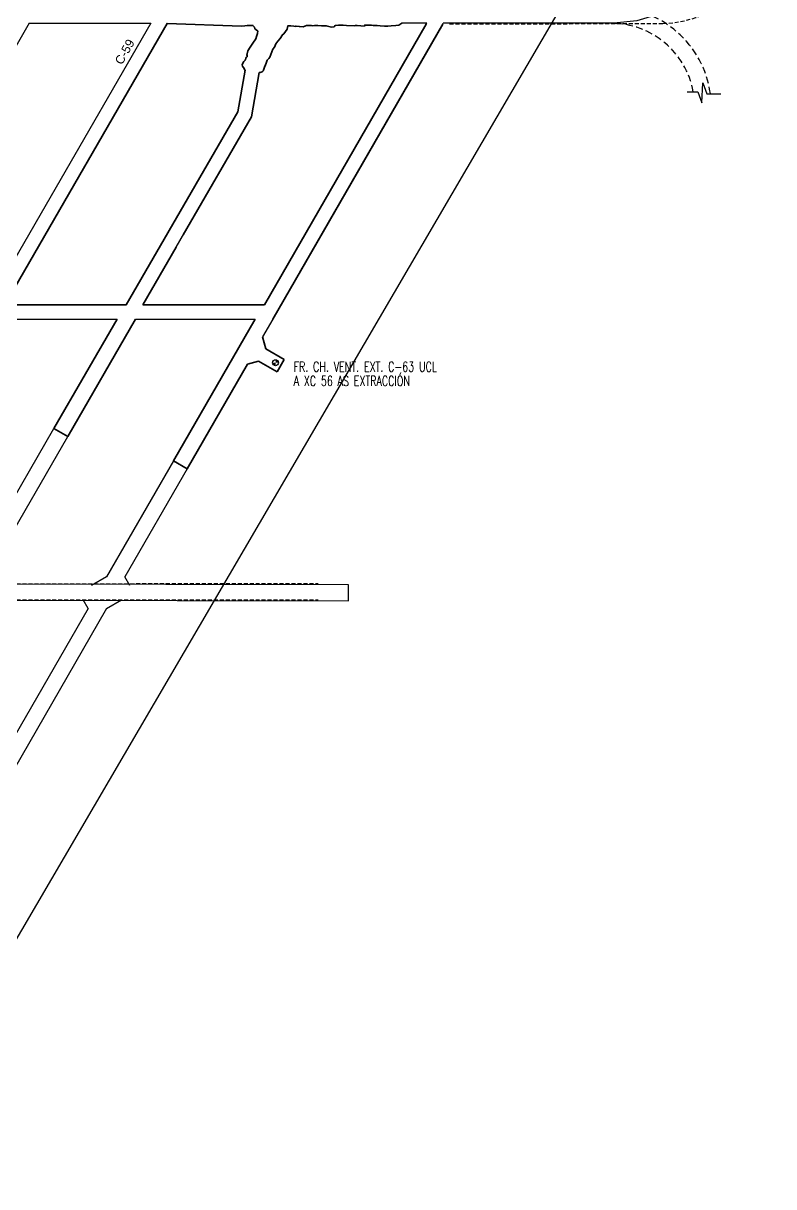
# Model space of a CAD drawing. Header units: millimetres. Extents: x -28 to 1943, y -5245 to 2752.
# Drawn here: x 1342 to 1530.2, y 1442.2 to 1734 of the extents above; entities that cross this region are included whole.
import ezdxf

# ---------------------------------------------------------------- set-up
doc = ezdxf.new("R2010")
doc.units = ezdxf.units.MM
doc.linetypes.add('DASHEDX2', pattern=[1.5, 1, -0.5])
doc.linetypes.add('HIDDEN', pattern=[0.375, 0.25, -0.125])
doc.layers.add('145', color=1, linetype='Continuous')
doc.styles.add('ARIAL', font='arial.ttf')
doc.styles.add('ROMANS', font='romans.shx', dxfattribs={"width": 0.8})

msp = doc.modelspace()

# ---------------------------------------------------------------- hatches: boundary and pattern name
h = msp.add_hatch(color=256)
h.dxf.hatch_style = 1
h.paths.add_polyline_path([(1405.225, 1649.593), (1405.225, 1648.843), (1405.975, 1648.843, 0.4142136)])
h.paths.add_polyline_path([(1405.225, 1648.843), (1404.475, 1648.843, 0.4142136), (1405.225, 1648.093)])

# ---------------------------------------------------------------- linework, layer by layer
for p, q in [((1343.441, 1733.963), (1295.216, 1650.434)), ((1408.152, 1673.267), (1443.161, 1733.965)), ((1411.27, 1671.467), (1447.318, 1733.965)), ((1395.739, 1711.769), (1397.582, 1722.225)), ((1399.174, 1710.519), (1401.133, 1721.627)), ((1367.801, 1663.379), (1395.739, 1711.769)), ((1371.958, 1663.379), (1399.174, 1710.519)), ((1408.152, 1673.267), (1402.449, 1663.379)), ((1411.27, 1671.467), (1404.529, 1659.779)), ((1337.33, 1663.379), (1367.801, 1663.379)), ((1371.958, 1663.379), (1402.449, 1663.379)), ((1335.252, 1659.779), (1365.506, 1659.779)), ((1370.125, 1659.779), (1400.12, 1659.779)), ((1404.529, 1659.779), (1401.963, 1655.335)), ((1333.604, 1604.521), (1349.649, 1632.308, 4424.844)), ((1337.068, 1602.521), (1353.113, 1630.308, 4424.844)), ((1379.615, 1624.228, 4426.651), (1362.82, 1595.137)), ((1383.079, 1622.228, 4426.651), (1367.427, 1595.117)), ((1362.82, 1595.137), (1359.07, 1592.982)), ((1368.677, 1592.942), (1367.427, 1595.117)), ((1358.25, 1587.221), (1357, 1589.387)), ((1362.868, 1587.22), (1366.618, 1589.385)), ((1358.25, 1587.221), (1332.041, 1541.827)), ((1362.868, 1587.22), (1335.505, 1539.827))]:
    msp.add_line(p, q)
at = {"color": 3, "lineweight": 35}
for p, q in [((1443.008, 1733.701), (1402.449, 1663.379)), ((1447.177, 1733.725), (1404.529, 1659.779)), ((1397.582, 1722.225), (1395.739, 1711.769)), ((1401.133, 1721.627), (1399.174, 1710.519)), ((1395.739, 1711.769), (1367.801, 1663.379)), ((1399.174, 1710.519), (1382.073, 1680.899)), ((1380.273, 1677.781), (1371.958, 1663.379)), ((1337.33, 1663.379), (1367.801, 1663.379)), ((1371.958, 1663.379), (1402.449, 1663.379))]:
    msp.add_line(p, q, dxfattribs=at)
at = {"color": 3, "linetype": 'DASHEDX2'}
msp.add_line((1448.878, 1733.787), (1502.358, 1733.93), dxfattribs=at)
at = {"color": 7, "lineweight": 35}
for p, q in [((1365.506, 1659.779), (1349.649, 1632.308, 4424.844)), ((1370.125, 1659.779), (1353.113, 1630.308, 4424.844)), ((1400.12, 1659.779), (1379.615, 1624.228, 4426.651)), ((1402.773, 1652.338), (1401.963, 1655.335)), ((1402.773, 1652.338), (1407.425, 1649.652)), ((1398.24, 1648.488), (1400.973, 1649.22)), ((1400.973, 1649.22), (1405.625, 1646.535)), ((1405.625, 1646.535), (1407.425, 1649.652)), ((1383.079, 1622.228, 4426.651), (1398.24, 1648.488)), ((1353.113, 1630.308, 4424.844), (1349.649, 1632.308, 4424.844)), ((1383.079, 1622.228, 4426.651), (1379.615, 1624.228, 4426.651))]:
    msp.add_line(p, q, dxfattribs=at)
at = {"color": 3, "linetype": 'DASHEDX2', "lineweight": 15}
for p, q in [((1308.751, 1593.395), (1415.926, 1593.459)), ((1308.751, 1589.359), (1415.926, 1589.359))]:
    msp.add_line(p, q, dxfattribs=at)
for points in [[(1517.58, 1755.02), (1516.561, 1751.649), (1513.926, 1746.697), (1510.36, 1742.37), (1506.026, 1738.771), (1501.079, 1736.141), (1495.879, 1734.552), (1490.119, 1733.964), (1447.318, 1733.965)], [(1343.441, 1733.963), (1373.925, 1733.963)], [(1343.441, 1733.963), (1373.925, 1733.963)], [(1373.925, 1733.963), (1348.942, 1690.69)], [(1378.082, 1733.963), (1352.059, 1688.891)], [(1443.161, 1733.965), (1436.94, 1733.966)], [(1348.942, 1690.69), (1292.772, 1593.401)], [(1352.059, 1688.891), (1337.33, 1663.379)], [(1227.456, 1473.072), (1294.618, 1589.399), (1423.524, 1589.092), (1423.524, 1593.099), (1331.756, 1593.321)]]:
    msp.add_lwpolyline(points)
at = {"color": 3, "linetype": 'HIDDEN', "ltscale": 7}
for points in [[(1514.301, 1716.273, 0.3751059), (1489.458, 1737.963)], [(1514.301, 1716.273, 0.3751059), (1489.458, 1737.963)], [(1510.002, 1716.779, 0.3630899), (1489.458, 1733.963)], [(1510.002, 1716.779, 0.3630899), (1489.458, 1733.963)]]:
    msp.add_lwpolyline(points, format="xyb", dxfattribs=at)
at = {"color": 7, "lineweight": 35}
for points in [[(1397.582, 1722.225), (1397.564, 1722.237), (1397.337, 1722.597), (1396.932, 1723.184), (1396.857, 1723.577), (1396.857, 1723.577), (1397.007, 1723.977), (1397.281, 1724.388), (1397.587, 1724.697), (1397.662, 1724.919), (1397.798, 1725.214), (1397.971, 1725.426), (1398.137, 1725.607), (1398.117, 1725.817), (1398.017, 1726.047), (1398.109, 1726.337), (1398.266, 1727.032), (1398.877, 1727.997), (1399.499, 1729.005), (1400.324, 1730.074), (1400.482, 1730.649), (1400.742, 1731.439), (1400.787, 1732.032), (1400.787, 1732.032), (1400.739, 1732.054), (1400.03, 1732.578), (1399.935, 1733.014), (1399.578, 1733.431), (1399.552, 1733.428), (1399.15, 1733.441), (1398.637, 1733.415), (1398.12, 1733.388), (1397.498, 1733.313), (1396.709, 1733.23), (1378.046, 1733.901), (1337.33, 1663.379)], [(1436.94, 1733.966), (1436.123, 1733.482), (1435.411, 1733.407), (1434.242, 1733.33), (1433.378, 1733.226), (1432.522, 1733.264), (1431.516, 1733.359), (1430.748, 1733.401), (1429.738, 1733.446), (1429.275, 1733.454), (1429.274, 1733.451), (1427.618, 1733.495), (1427.507, 1733.259), (1425.704, 1733.418), (1425.195, 1733.391), (1425.097, 1733.347), (1423.037, 1733.447), (1422.211, 1733.481), (1421.015, 1733.472), (1420.15, 1733.388), (1419.91, 1733.095), (1419.27, 1732.992), (1417.954, 1733.354), (1417.652, 1733.339), (1416.783, 1733.325), (1415.834, 1733.403), (1415.076, 1733.431), (1414.468, 1733.327), (1414.179, 1733.431), (1413.024, 1733.378), (1412.576, 1733.247), (1412.188, 1733.103), (1411.235, 1733.198), (1411.12, 1733.187), (1410.427, 1733.2), (1410.234, 1733.227), (1410.121, 1733.173), (1409.811, 1733.21), (1409.094, 1733.326), (1408.628, 1733.362), (1408.35, 1733.339), (1408.35, 1733.339), (1408.149, 1732.528), (1407.752, 1731.932), (1407.326, 1731.35), (1406.949, 1731.109), (1406.412, 1730.189), (1405.792, 1729.459), (1405.297, 1728.807), (1404.962, 1727.999), (1404.584, 1727.467), (1403.831, 1725.439), (1403.54, 1725.134), (1403.127, 1724.687), (1402.857, 1723.997), (1402.689, 1723.58), (1402.612, 1723.309), (1402.552, 1723.219), (1402.382, 1722.686), (1402.212, 1722.179), (1402.107, 1722.037), (1401.897, 1721.787), (1401.387, 1721.647), (1401.133, 1721.627)]]:
    msp.add_lwpolyline(points, dxfattribs=at)
at = {"color": 3, "linetype": 'HIDDEN', "ltscale": 7}
msp.add_lwpolyline([(1489.458, 1733.963), (1470.947, 1733.965)], dxfattribs=at)
msp.add_lwpolyline([(1489.458, 1733.963), (1470.947, 1733.965)], dxfattribs=at)
at = {"color": 1}
msp.add_lwpolyline([(1508.507, 1716.779), (1511.155, 1716.779), (1512.165, 1713.999), (1512.418, 1719.053), (1513.428, 1716.273), (1516.962, 1716.273)], dxfattribs=at)
msp.add_lwpolyline([(1508.507, 1716.779), (1511.155, 1716.779), (1512.165, 1713.999), (1512.418, 1719.053), (1513.428, 1716.273), (1516.962, 1716.273)], dxfattribs=at)
msp.add_circle((1405.225, 1648.843), 0.75)
at = {"color": 3, "linetype": 'DASHEDX2'}
msp.add_arc((1501.564, 1762.545), 28.626, 271.5898, 0.00913, dxfattribs=at)
at = {"layer": '145', "linetype": 'ByBlock'}
msp.add_lwpolyline([(679.996, 1442.194), (1303.893, 1442.194), (1487.139, 1755.676), (853.522, 1755.676), (679.996, 1442.194)], close=True, dxfattribs=at)

# ---------------------------------------------------------------- texts
at = {"color": 7, "lineweight": 13, "style": 'ARIAL'}
msp.add_text('C-59', height=2.2, rotation=60.41287, dxfattribs=at).set_placement((1366.707, 1723.373))
at = {"style": 'ROMANS', "width": 0.7}
for s, p in [('FR. CH. VENT. EXT. C-63 UCL', (1409.78, 1646.588)), ('A XC 56 AS EXTRACCIÓN', (1409.78, 1643.031))]:
    msp.add_text(s, height=2.5, dxfattribs=at).set_placement(p)

doc.saveas('drawing.dxf')
